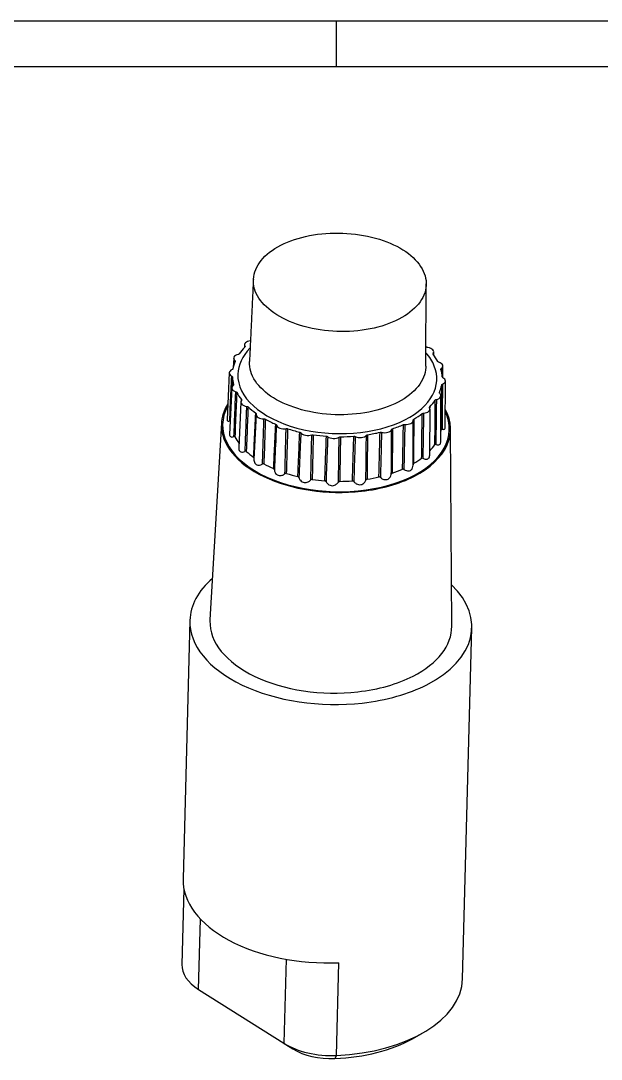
# Model space of a CAD drawing. Header units: millimetres. Extents: x 856 to 2871, y 71 to 801.
# Drawn here: x 974.7 to 1067.3, y 201 to 366.7 of the extents above; entities that cross this region are included whole.
import ezdxf

# ---------------------------------------------------------------- set-up
doc = ezdxf.new("R2010")
doc.units = ezdxf.units.MM
doc.layers.get('0').update_dxf_attribs({"linetype": 'CONTINUOUS'})
doc.layers.add('1', color=7, linetype='CONTINUOUS')
doc.layers.add('图框', color=7, linetype='CONTINUOUS')
doc.layers.add('insert', color=85, linetype='CONTINUOUS', lineweight=20)

# ---------------------------------------------------------------- blocks, each defined once
blk = doc.blocks.new('rhhhhhh')
at = {"layer": '1', "color": 7, "linetype": 'Continuous'}
for p, q in [((897.47, -10.85), (897.45, -11.28)), ((895.73, -12.99), (895.65, -14.47)), ((927.64, -12.49), (927.64, -11.98)), ((929.09, -16.12), (929.1, -14.25)), ((895.03, -15.33), (894.67, -22.77)), ((895.42, -17.72), (895.07, -25.13)), ((929.46, -24.09), (929.5, -16.64)), ((928.76, -26.39), (928.8, -18.98)), ((896.88, -19.99), (896.53, -27.3)), ((927.01, -28.41), (927.05, -21.12)), ((899.31, -21.98), (898.97, -29.12)), ((924.34, -30.04), (924.38, -22.92)), ((893.78, -23.33), (891.95, -54.73)), ((930.52, -55.74), (930.34, -24.29)), ((888.74, -54.85), (887.66, -96.09)), ((932.25, -112.06), (933.72, -56.03)), ((887.78, -97.66), (887.47, -109.73)), ((890.14, -113.74), (890.43, -102.51)), ((904.1, -108.92), (903.75, -122.33)), ((912.12, -124.26), (912.51, -109.47)), ((890.14, -113.74), (903.75, -122.33)), ((924.28, -121.59), (925.74, -120.78)), ((903.76, -122.34), (905.18, -123.23)), ((912.12, -124.26), (911.87, -124.77))]:
    blk.add_line(p, q, dxfattribs=at)
for centre, major_axis, start_param, end_param in [((912.26, -15.99), (-15.87, 0.42), 5.797934, 6.283185), ((912.26, -15.99), (16.74, -0.44), 2.663327, 2.790792), ((898.65, -10.89), (1.18, -0.03), 1.793305, 3.479328), ((912.26, -15.99), (16.74, -0.44), 0.568932, 0.58071), ((926.46, -11.96), (1.18, -0.03), 5.901782, 7.668118), ((896.9, -13.03), (1.18, -0.03), 1.974791, 3.741127), ((912.26, -15.99), (-15.87, 0.42), 3.381558, 3.629842), ((912.26, -15.99), (16.74, -0.44), 0.307133, 0.434597), ((896.2, -15.37), (1.18, -0.03), 2.236591, 4.002927), ((912.26, -15.99), (16.74, -0.44), 2.925126, 3.052591), ((912.26, -15.99), (-15.87, 0.42), 2.33436, 3.381558), ((927.92, -14.23), (1.18, -0.03), 5.639983, 7.406319), ((912.26, -15.99), (16.74, -0.44), 0.045333, 0.172798), ((912.26, -15.99), (16.74, -0.44), 3.186926, 3.314391), ((912.26, -15.99), (-15.87, 0.42), 0, 2.33436), ((928.32, -16.61), (1.18, -0.03), 5.378183, 7.144519), ((896.6, -17.76), (1.18, -0.03), 2.49839, 4.264726), ((912.26, -15.99), (16.74, -0.44), 6.066719, 6.194184), ((912.26, -15.99), (16.74, -0.44), 3.448725, 3.57619), ((898.06, -20.03), (1.18, -0.03), 2.760189, 4.526525), ((912.26, -15.99), (16.74, -0.44), 5.80492, 5.932385), ((927.62, -18.96), (1.18, -0.03), 5.116384, 6.88272), ((912.05, -24), (18.08, -0.47), 2.856617, 6.283185), ((912.05, -24), (-18.28, 0.48), 5.961395, 6.283185), ((912.26, -15.99), (16.74, -0.44), 3.710525, 3.837989), ((912.05, -24), (-18.28, 0.48), 2.33436, 3.464908), ((925.87, -21.1), (1.18, -0.03), 4.854584, 6.62092), ((912.05, -24), (18.08, -0.47), 0, 0.286696), ((900.49, -22.02), (1.18, -0.03), 3.021989, 4.788325), ((912.26, -15.99), (16.74, -0.44), 3.972324, 4.099789), ((923.2, -22.89), (1.18, -0.03), 4.592785, 6.359121), ((912.26, -15.99), (16.74, -0.44), 5.54312, 5.670585), ((912.05, -24), (-18.28, 0.48), 0, 1.810762), ((903.72, -23.6), (1.18, -0.03), 3.283788, 5.050124), ((912.26, -15.99), (16.74, -0.44), 4.234123, 4.361588), ((912.26, -15.99), (16.74, -0.44), 5.019521, 5.146986), ((919.78, -24.22), (1.18, -0.03), 4.330986, 6.097322), ((912.26, -15.99), (16.74, -0.44), 5.281321, 5.408786), ((912.08, -23.02), (-16.89, 0.44), 3.001554, 3.048937), ((912.08, -23.02), (-16.89, 0.44), 0.310787, 0.422818), ((907.53, -24.66), (1.18, -0.03), 3.545587, 5.311923), ((912.26, -15.99), (16.74, -0.44), 4.495923, 4.623388), ((911.67, -25.13), (1.18, -0.03), 3.807387, 5.573723), ((912.26, -15.99), (16.74, -0.44), 4.757722, 4.885187), ((915.85, -24.98), (1.18, -0.03), 4.069186, 5.835522), ((912.08, -23.02), (-16.89, 0.44), 0.572586, 0.692743), ((912.08, -23.02), (-16.89, 0.44), 2.670909, 2.787138), ((912.08, -23.02), (-16.89, 0.44), 2.405182, 2.525338), ((912.08, -23.02), (-16.89, 0.44), 0.834386, 0.954542), ((912.08, -23.02), (-16.89, 0.44), 1.096185, 1.216341), ((912.08, -23.02), (-16.89, 0.44), 2.143382, 2.263539), ((912.08, -23.02), (-16.89, 0.44), 1.357984, 1.478141), ((912.08, -23.02), (-16.89, 0.44), 1.619784, 1.73994), ((912.05, -24), (-18.28, 0.48), 1.810762, 2.33436), ((912.08, -23.02), (-16.89, 0.44), 1.881583, 2.001739), ((911.23, -55.44), (-22.49, 0.59), 5.724401, 6.283185), ((911.23, -55.44), (-22.49, 0.59), 2.33436, 3.700331), ((911.23, -55.44), (-22.49, 0.59), 0, 1.810762), ((911.23, -55.44), (-19.29, 0.51), 0, 1.810762), ((911.23, -55.44), (-19.29, 0.51), 6.264951, 6.283185), ((911.23, -55.44), (-19.29, 0.51), 2.33436, 3.159781), ((911.23, -55.44), (-19.29, 0.51), 1.810762, 2.33436), ((911.23, -55.44), (-22.49, 0.59), 1.810762, 2.33436), ((910.15, -96.68), (-22.49, 0.59), 0.000023, 1.690859), ((897.46, -109.99), (-10, 0.26), 0.000009, 0.763564), ((909.76, -111.47), (-22.49, 0.59), 1.690859, 3.141639), ((911.07, -118.58), (-10, 0.26), 0.763564, 1.690859), ((909.72, -113.12), (20.49, -0.54), 4.832452, 5.517569), ((911.03, -120.22), (8, -0.21), 3.905157, 4.832452)]:
    blk.add_ellipse(centre, major_axis=major_axis, ratio=0.569607, start_param=start_param, end_param=end_param, dxfattribs=at)
for points, knots in [([(903.57, -6.63), (906.3, -8.05), (909.97, -8.81), (917.15, -8.67), (920.64, -7.75), (925.39, -4.75), (926.65, -2.69), (926.18, 1.45), (924.46, 3.46), (919.06, 6.26), (915.37, 7.04), (908.19, 6.91), (904.71, 6.01), (899.9, 2.98), (898.67, 0.91), (899.13, -3.19), (900.83, -5.21), (903.57, -6.63)], [0, 0, 0, 0, 0.125, 0.125, 0.25, 0.25, 0.375, 0.375, 0.5, 0.5, 0.625, 0.625, 0.75, 0.75, 0.875, 0.875, 1, 1, 1, 1]), ([(897.53, -11.08), (897.54, -11.1), (897.55, -11.12), (897.55, -11.15), (897.54, -11.17), (897.52, -11.2), (897.52, -11.21), (897.51, -11.21)], [0, 0, 0, 0, 0.414005, 0.414005, 0.82801, 0.82801, 1, 1, 1, 1]), ([(926.7, -11.31), (926.66, -11.3), (926.63, -11.29), (926.57, -11.27), (926.55, -11.26), (926.52, -11.24), (926.51, -11.23), (926.5, -11.22)], [0, 0, 0, 0, 0.414005, 0.414005, 0.82801, 0.82801, 1, 1, 1, 1]), ([(896.62, -12.3), (896.61, -12.32), (896.59, -12.34), (896.55, -12.37), (896.52, -12.38), (896.48, -12.39), (896.47, -12.4), (896.46, -12.4)], [0, 0, 0, 0, 0.414005, 0.414005, 0.82801, 0.82801, 1, 1, 1, 1]), ([(927.55, -12.37), (927.54, -12.36), (927.53, -12.34), (927.52, -12.3), (927.53, -12.28), (927.54, -12.25), (927.54, -12.25), (927.55, -12.24)], [0, 0, 0, 0, 0.414005, 0.414005, 0.82801, 0.82801, 1, 1, 1, 1]), ([(895.61, -14.71), (895.6, -14.73), (895.59, -14.75), (895.56, -14.78), (895.55, -14.8), (895.51, -14.81), (895.5, -14.82), (895.49, -14.82)], [0, 0, 0, 0, 0.414005, 0.414005, 0.82801, 0.82801, 1, 1, 1, 1]), ([(895.92, -13.38), (895.94, -13.4), (895.95, -13.42), (895.97, -13.45), (895.97, -13.47), (895.97, -13.5), (895.97, -13.51), (895.96, -13.52)], [0, 0, 0, 0, 0.414005, 0.414005, 0.82801, 0.82801, 1, 1, 1, 1]), ([(926.38, -14.28), (926.38, -14.35), (926.38, -14.42), (926.27, -16.58), (924.66, -18.61), (919.27, -21.42), (915.57, -22.14), (908.24, -21.89), (904.61, -20.9), (899.57, -17.77), (898.15, -15.65), (898.25, -13.54)], [0, 0, 0, 0, 0.008302, 0.008302, 0.256303, 0.256303, 0.504303, 0.504303, 0.752304, 0.752304, 1, 1, 1, 1]), ([(928.45, -13.63), (928.42, -13.63), (928.39, -13.61), (928.34, -13.58), (928.32, -13.57), (928.3, -13.54), (928.3, -13.54), (928.3, -13.53)], [0, 0, 0, 0, 0.414005, 0.414005, 0.82801, 0.82801, 1, 1, 1, 1]), ([(928.8, -14.78), (928.79, -14.77), (928.79, -14.75), (928.8, -14.71), (928.82, -14.69), (928.84, -14.67), (928.85, -14.66), (928.86, -14.65)], [0, 0, 0, 0, 0.414005, 0.414005, 0.82801, 0.82801, 1, 1, 1, 1]), ([(895.1, -23), (895.13, -22.28), (895.16, -21.56), (895.26, -19.4), (895.33, -17.96), (895.4, -16.3), (895.41, -16.08), (895.42, -15.86)], [0, 0, 0, 0, 0.302446, 0.302446, 0.907338, 0.907338, 1, 1, 1, 1]), ([(895.42, -15.86), (895.45, -15.87), (895.47, -15.89), (895.5, -15.92), (895.51, -15.94), (895.52, -15.97), (895.52, -15.98), (895.52, -15.99)], [0, 0, 0, 0, 0.414005, 0.414005, 0.82801, 0.82801, 1, 1, 1, 1]), ([(929.1, -16.12), (929.07, -16.11), (929.05, -16.09), (929.02, -16.06), (929.01, -16.04), (929, -16.01), (929, -16.01), (929, -16)], [0, 0, 0, 0, 0.414005, 0.414005, 0.82801, 0.82801, 1, 1, 1, 1]), ([(895.72, -17.2), (895.73, -17.22), (895.73, -17.24), (895.72, -17.28), (895.71, -17.3), (895.68, -17.32), (895.67, -17.32), (895.67, -17.33)], [0, 0, 0, 0, 0.414005, 0.414005, 0.82801, 0.82801, 1, 1, 1, 1]), ([(928.87, -24.35), (928.88, -23.47), (928.88, -22.59), (928.9, -20.23), (928.91, -18.75), (928.92, -17.28)], [0, 0, 0, 0, 0.374248, 0.374248, 1, 1, 1, 1]), ([(928.92, -17.28), (928.92, -17.26), (928.93, -17.24), (928.96, -17.2), (928.98, -17.19), (929.01, -17.17), (929.02, -17.16), (929.03, -17.16)], [0, 0, 0, 0, 0.414005, 0.414005, 0.82801, 0.82801, 1, 1, 1, 1]), ([(929.03, -17.16), (929.03, -17.8), (929.02, -18.44), (929.01, -20.82), (928.99, -22.57), (928.98, -24.31)], [0, 0, 0, 0, 0.268141, 0.268141, 1, 1, 1, 1]), ([(895.77, -25.51), (895.8, -24.79), (895.83, -24.07), (895.92, -21.9), (895.98, -20.46), (896.05, -18.79), (896.06, -18.57), (896.07, -18.35)], [0, 0, 0, 0, 0.302446, 0.302446, 0.907338, 0.907338, 1, 1, 1, 1]), ([(896.23, -18.46), (896.19, -19.26), (896.16, -20.07), (896.05, -22.43), (895.98, -23.99), (895.92, -25.54)], [0, 0, 0, 0, 0.34044, 0.34044, 1, 1, 1, 1]), ([(896.07, -18.35), (896.1, -18.36), (896.13, -18.37), (896.18, -18.4), (896.2, -18.42), (896.22, -18.44), (896.22, -18.45), (896.23, -18.46)], [0, 0, 0, 0, 0.414005, 0.414005, 0.82801, 0.82801, 1, 1, 1, 1]), ([(896.97, -19.61), (896.98, -19.63), (896.99, -19.65), (897, -19.69), (896.99, -19.71), (896.98, -19.73), (896.98, -19.74), (896.97, -19.75)], [0, 0, 0, 0, 0.414005, 0.414005, 0.82801, 0.82801, 1, 1, 1, 1]), ([(927.83, -26.78), (927.84, -25.89), (927.85, -25.01), (927.87, -22.64), (927.88, -21.16), (927.9, -19.68)], [0, 0, 0, 0, 0.374248, 0.374248, 1, 1, 1, 1]), ([(927.9, -19.68), (927.91, -19.66), (927.93, -19.65), (927.97, -19.62), (928, -19.61), (928.04, -19.59), (928.05, -19.59), (928.07, -19.59)], [0, 0, 0, 0, 0.414005, 0.414005, 0.82801, 0.82801, 1, 1, 1, 1]), ([(928.07, -19.59), (928.06, -20.23), (928.05, -20.87), (928.02, -23.26), (928, -25.01), (927.99, -26.76)], [0, 0, 0, 0, 0.268141, 0.268141, 1, 1, 1, 1]), ([(928.6, -18.6), (928.58, -18.59), (928.57, -18.57), (928.55, -18.53), (928.55, -18.51), (928.55, -18.48), (928.56, -18.48), (928.56, -18.47)], [0, 0, 0, 0, 0.414005, 0.414005, 0.82801, 0.82801, 1, 1, 1, 1]), ([(897.56, -27.86), (897.58, -27.13), (897.61, -26.41), (897.69, -24.24), (897.75, -22.79), (897.81, -21.12), (897.82, -20.9), (897.82, -20.68)], [0, 0, 0, 0, 0.302446, 0.302446, 0.907338, 0.907338, 1, 1, 1, 1]), ([(898.02, -20.76), (897.99, -21.57), (897.96, -22.37), (897.87, -24.74), (897.8, -26.3), (897.74, -27.86)], [0, 0, 0, 0, 0.34044, 0.34044, 1, 1, 1, 1]), ([(897.82, -20.68), (897.86, -20.68), (897.89, -20.69), (897.95, -20.71), (897.97, -20.73), (898.01, -20.75), (898.01, -20.75), (898.02, -20.76)], [0, 0, 0, 0, 0.414005, 0.414005, 0.82801, 0.82801, 1, 1, 1, 1]), ([(926.99, -20.91), (926.98, -20.89), (926.97, -20.87), (926.97, -20.83), (926.98, -20.81), (927, -20.79), (927, -20.78), (927.01, -20.77)], [0, 0, 0, 0, 0.414005, 0.414005, 0.82801, 0.82801, 1, 1, 1, 1]), ([(894.67, -22.78), (894.67, -22.78), (894.67, -22.79), (894.67, -22.86), (894.69, -22.91), (894.74, -22.98), (894.78, -23.01), (894.9, -23.04), (895, -23.03), (895.1, -23)], [0, 0, 0, 0, 0.033357, 0.033357, 0.30818, 0.30818, 0.586094, 0.586094, 1, 1, 1, 1]), ([(895.17, -23.01), (895.16, -23.01), (895.16, -23), (895.14, -23), (895.12, -23), (895.1, -23)], [0, 0, 0, 0, 0.290548, 0.290548, 1, 1, 1, 1]), ([(898.92, -28.83), (898.96, -27.95), (899, -27.07), (899.11, -24.72), (899.19, -23.24), (899.26, -21.77)], [0, 0, 0, 0, 0.374248, 0.374248, 1, 1, 1, 1]), ([(899.26, -21.77), (899.28, -21.79), (899.29, -21.81), (899.32, -21.84), (899.32, -21.86), (899.32, -21.89), (899.32, -21.9), (899.32, -21.91)], [0, 0, 0, 0, 0.414005, 0.414005, 0.82801, 0.82801, 1, 1, 1, 1]), ([(900.33, -29.88), (900.35, -29.15), (900.38, -28.43), (900.45, -26.25), (900.49, -24.8), (900.55, -23.13), (900.55, -22.91), (900.56, -22.69)], [0, 0, 0, 0, 0.302446, 0.302446, 0.907338, 0.907338, 1, 1, 1, 1]), ([(900.79, -22.74), (900.76, -23.55), (900.73, -24.35), (900.65, -26.73), (900.6, -28.29), (900.54, -29.85)], [0, 0, 0, 0, 0.34044, 0.34044, 1, 1, 1, 1]), ([(900.56, -22.69), (900.59, -22.69), (900.63, -22.69), (900.69, -22.7), (900.73, -22.71), (900.76, -22.73), (900.78, -22.73), (900.79, -22.74)], [0, 0, 0, 0, 0.414005, 0.414005, 0.82801, 0.82801, 1, 1, 1, 1]), ([(924.37, -22.87), (924.37, -22.85), (924.38, -22.84), (924.39, -22.8), (924.41, -22.78), (924.44, -22.76), (924.45, -22.75), (924.46, -22.75)], [0, 0, 0, 0, 0.414005, 0.414005, 0.82801, 0.82801, 1, 1, 1, 1]), ([(924.46, -22.75), (924.45, -23.55), (924.45, -24.35), (924.44, -26.71), (924.43, -28.26), (924.42, -29.81)], [0, 0, 0, 0, 0.34044, 0.34044, 1, 1, 1, 1]), ([(925.72, -28.94), (925.73, -28.06), (925.74, -27.17), (925.77, -24.8), (925.79, -23.32), (925.82, -21.83)], [0, 0, 0, 0, 0.374248, 0.374248, 1, 1, 1, 1]), ([(925.82, -21.83), (925.84, -21.82), (925.86, -21.81), (925.92, -21.79), (925.95, -21.78), (925.99, -21.77), (926.01, -21.77), (926.02, -21.77)], [0, 0, 0, 0, 0.414005, 0.414005, 0.82801, 0.82801, 1, 1, 1, 1]), ([(926.02, -21.77), (926.01, -22.41), (926, -23.05), (925.96, -25.45), (925.93, -27.2), (925.91, -28.95)], [0, 0, 0, 0, 0.268141, 0.268141, 1, 1, 1, 1]), ([(902.11, -30.62), (902.15, -29.74), (902.19, -28.85), (902.29, -26.49), (902.36, -25.02), (902.43, -23.54)], [0, 0, 0, 0, 0.374248, 0.374248, 1, 1, 1, 1]), ([(902.55, -23.66), (902.52, -24.3), (902.49, -24.94), (902.38, -27.32), (902.3, -29.06), (902.22, -30.8)], [0, 0, 0, 0, 0.268141, 0.268141, 1, 1, 1, 1]), ([(902.43, -23.54), (902.46, -23.55), (902.48, -23.57), (902.52, -23.6), (902.53, -23.62), (902.55, -23.65), (902.55, -23.65), (902.55, -23.66)], [0, 0, 0, 0, 0.414005, 0.414005, 0.82801, 0.82801, 1, 1, 1, 1]), ([(903.91, -31.43), (903.92, -30.71), (903.94, -29.98), (904, -27.81), (904.04, -26.36), (904.08, -24.69), (904.09, -24.46), (904.1, -24.24)], [0, 0, 0, 0, 0.302446, 0.302446, 0.907338, 0.907338, 1, 1, 1, 1]), ([(904.1, -24.24), (904.13, -24.24), (904.16, -24.23), (904.23, -24.24), (904.26, -24.24), (904.31, -24.25), (904.32, -24.25), (904.33, -24.26)], [0, 0, 0, 0, 0.414005, 0.414005, 0.82801, 0.82801, 1, 1, 1, 1]), ([(904.33, -24.26), (904.31, -25.07), (904.29, -25.87), (904.22, -28.25), (904.18, -29.81), (904.13, -31.38)], [0, 0, 0, 0, 0.34044, 0.34044, 1, 1, 1, 1]), ([(905.98, -31.89), (906.01, -31.01), (906.05, -30.12), (906.15, -27.76), (906.21, -26.28), (906.27, -24.8)], [0, 0, 0, 0, 0.374248, 0.374248, 1, 1, 1, 1]), ([(906.27, -24.8), (906.3, -24.81), (906.33, -24.82), (906.39, -24.84), (906.41, -24.86), (906.43, -24.88), (906.44, -24.89), (906.44, -24.9)], [0, 0, 0, 0, 0.414005, 0.414005, 0.82801, 0.82801, 1, 1, 1, 1]), ([(918.9, -31.95), (918.93, -31.06), (918.95, -30.17), (919.01, -27.8), (919.05, -26.31), (919.08, -24.83)], [0, 0, 0, 0, 0.374248, 0.374248, 1, 1, 1, 1]), ([(919.08, -24.83), (919.11, -24.82), (919.15, -24.82), (919.22, -24.81), (919.25, -24.82), (919.3, -24.82), (919.31, -24.83), (919.32, -24.83)], [0, 0, 0, 0, 0.414005, 0.414005, 0.82801, 0.82801, 1, 1, 1, 1]), ([(919.32, -24.83), (919.31, -25.47), (919.29, -26.12), (919.22, -28.51), (919.18, -30.27), (919.13, -32.02)], [0, 0, 0, 0, 0.268141, 0.268141, 1, 1, 1, 1]), ([(920.88, -31.52), (920.89, -30.8), (920.89, -30.08), (920.91, -27.92), (920.92, -26.48), (920.93, -24.81), (920.93, -24.59), (920.93, -24.37)], [0, 0, 0, 0, 0.302446, 0.302446, 0.907338, 0.907338, 1, 1, 1, 1]), ([(920.93, -24.37), (920.94, -24.35), (920.95, -24.34), (920.99, -24.3), (921.01, -24.29), (921.05, -24.27), (921.06, -24.27), (921.07, -24.26)], [0, 0, 0, 0, 0.414005, 0.414005, 0.82801, 0.82801, 1, 1, 1, 1]), ([(921.07, -24.26), (921.06, -25.07), (921.06, -25.87), (921.04, -28.23), (921.03, -29.79), (921.02, -31.35)], [0, 0, 0, 0, 0.34044, 0.34044, 1, 1, 1, 1]), ([(922.67, -30.71), (922.69, -29.82), (922.71, -28.93), (922.75, -26.56), (922.78, -25.07), (922.81, -23.59)], [0, 0, 0, 0, 0.374248, 0.374248, 1, 1, 1, 1]), ([(922.81, -23.59), (922.84, -23.58), (922.87, -23.57), (922.93, -23.56), (922.96, -23.55), (923.01, -23.56), (923.03, -23.56), (923.04, -23.56)], [0, 0, 0, 0, 0.414005, 0.414005, 0.82801, 0.82801, 1, 1, 1, 1]), ([(923.04, -23.56), (923.03, -24.2), (923.01, -24.84), (922.96, -27.24), (922.92, -28.99), (922.89, -30.75)], [0, 0, 0, 0, 0.268141, 0.268141, 1, 1, 1, 1]), ([(928.98, -24.31), (928.96, -24.31), (928.93, -24.3), (928.9, -24.31), (928.89, -24.32), (928.88, -24.33), (928.88, -24.34), (928.87, -24.35)], [0, 0, 0, 0, 0.458257, 0.458257, 0.768249, 0.768249, 1, 1, 1, 1]), ([(928.98, -24.31), (928.99, -24.32), (929, -24.32), (929.11, -24.35), (929.2, -24.36), (929.33, -24.34), (929.38, -24.31), (929.44, -24.22), (929.46, -24.16), (929.46, -24.09)], [0, 0, 0, 0, 0.045315, 0.045315, 0.409718, 0.409718, 0.706538, 0.706538, 1, 1, 1, 1]), ([(895.07, -25.13), (895.07, -25.14), (895.07, -25.14), (895.06, -25.24), (895.08, -25.32), (895.14, -25.45), (895.19, -25.49), (895.3, -25.55), (895.36, -25.57), (895.53, -25.58), (895.65, -25.55), (895.77, -25.51)], [0, 0, 0, 0, 0.014341, 0.014341, 0.256059, 0.256059, 0.468456, 0.468456, 0.684005, 0.684005, 1, 1, 1, 1]), ([(895.92, -25.54), (895.91, -25.53), (895.9, -25.52), (895.87, -25.51), (895.86, -25.5), (895.82, -25.5), (895.8, -25.51), (895.77, -25.51)], [0, 0, 0, 0, 0.29735, 0.29735, 0.592527, 0.592527, 1, 1, 1, 1]), ([(906.44, -24.9), (906.42, -25.54), (906.39, -26.18), (906.29, -28.56), (906.21, -30.31), (906.14, -32.06)], [0, 0, 0, 0, 0.268141, 0.268141, 1, 1, 1, 1]), ([(908.04, -32.42), (908.05, -31.7), (908.07, -30.97), (908.11, -28.8), (908.14, -27.35), (908.18, -25.68), (908.18, -25.45), (908.19, -25.23)], [0, 0, 0, 0, 0.302446, 0.302446, 0.907338, 0.907338, 1, 1, 1, 1]), ([(908.19, -25.23), (908.21, -25.22), (908.25, -25.21), (908.31, -25.21), (908.35, -25.21), (908.39, -25.21), (908.41, -25.21), (908.42, -25.21)], [0, 0, 0, 0, 0.414005, 0.414005, 0.82801, 0.82801, 1, 1, 1, 1]), ([(908.42, -25.21), (908.4, -26.02), (908.39, -26.83), (908.33, -29.2), (908.3, -30.77), (908.26, -32.33)], [0, 0, 0, 0, 0.34044, 0.34044, 1, 1, 1, 1]), ([(910.26, -32.56), (910.3, -31.68), (910.33, -30.79), (910.41, -28.42), (910.47, -26.94), (910.52, -25.45)], [0, 0, 0, 0, 0.374248, 0.374248, 1, 1, 1, 1]), ([(910.73, -25.52), (910.71, -26.16), (910.68, -26.81), (910.59, -29.2), (910.53, -30.95), (910.46, -32.7)], [0, 0, 0, 0, 0.268141, 0.268141, 1, 1, 1, 1]), ([(910.52, -25.45), (910.56, -25.46), (910.59, -25.46), (910.65, -25.48), (910.68, -25.49), (910.71, -25.51), (910.72, -25.52), (910.73, -25.52)], [0, 0, 0, 0, 0.414005, 0.414005, 0.82801, 0.82801, 1, 1, 1, 1]), ([(912.44, -32.78), (912.46, -32.05), (912.47, -31.33), (912.5, -29.16), (912.52, -27.71), (912.55, -26.04), (912.55, -25.82), (912.55, -25.59)], [0, 0, 0, 0, 0.302446, 0.302446, 0.907338, 0.907338, 1, 1, 1, 1]), ([(912.55, -25.59), (912.58, -25.58), (912.6, -25.57), (912.66, -25.55), (912.69, -25.54), (912.74, -25.54), (912.76, -25.54), (912.77, -25.54)], [0, 0, 0, 0, 0.414005, 0.414005, 0.82801, 0.82801, 1, 1, 1, 1]), ([(912.77, -25.54), (912.76, -26.35), (912.74, -27.15), (912.7, -29.53), (912.68, -31.09), (912.65, -32.65)], [0, 0, 0, 0, 0.34044, 0.34044, 1, 1, 1, 1]), ([(914.67, -32.58), (914.7, -31.69), (914.73, -30.81), (914.8, -28.43), (914.85, -26.95), (914.89, -25.46)], [0, 0, 0, 0, 0.374248, 0.374248, 1, 1, 1, 1]), ([(914.89, -25.46), (914.93, -25.46), (914.96, -25.46), (915.03, -25.47), (915.06, -25.48), (915.1, -25.49), (915.11, -25.5), (915.13, -25.5)], [0, 0, 0, 0, 0.414005, 0.414005, 0.82801, 0.82801, 1, 1, 1, 1]), ([(915.13, -25.5), (915.1, -26.14), (915.08, -26.79), (915, -29.18), (914.95, -30.93), (914.89, -32.69)], [0, 0, 0, 0, 0.268141, 0.268141, 1, 1, 1, 1]), ([(916.83, -32.47), (916.83, -31.75), (916.84, -31.02), (916.86, -28.86), (916.88, -27.41), (916.9, -25.74), (916.9, -25.52), (916.9, -25.3)], [0, 0, 0, 0, 0.302446, 0.302446, 0.907338, 0.907338, 1, 1, 1, 1]), ([(916.9, -25.3), (916.92, -25.28), (916.94, -25.27), (916.99, -25.24), (917.01, -25.23), (917.06, -25.22), (917.07, -25.22), (917.08, -25.22)], [0, 0, 0, 0, 0.414005, 0.414005, 0.82801, 0.82801, 1, 1, 1, 1]), ([(917.08, -25.22), (917.08, -26.02), (917.07, -26.83), (917.04, -29.2), (917.02, -30.76), (917, -32.32)], [0, 0, 0, 0, 0.34044, 0.34044, 1, 1, 1, 1]), ([(927.99, -26.76), (927.99, -26.76), (928, -26.77), (928.13, -26.81), (928.24, -26.84), (928.42, -26.84), (928.5, -26.83), (928.63, -26.76), (928.68, -26.7), (928.74, -26.57), (928.76, -26.49), (928.76, -26.4), (928.76, -26.4), (928.76, -26.39)], [0, 0, 0, 0, 0.022236, 0.022236, 0.310649, 0.310649, 0.543911, 0.543911, 0.779319, 0.779319, 0.984771, 0.984771, 1, 1, 1, 1]), ([(896.53, -27.3), (896.53, -27.4), (896.54, -27.5), (896.59, -27.69), (896.64, -27.77), (896.76, -27.88), (896.82, -27.92), (896.97, -27.97), (897.06, -27.98), (897.27, -27.96), (897.4, -27.92), (897.54, -27.86), (897.55, -27.86), (897.56, -27.86)], [0, 0, 0, 0, 0.189684, 0.189684, 0.387763, 0.387763, 0.560345, 0.560345, 0.733557, 0.733557, 0.98609, 0.98609, 1, 1, 1, 1]), ([(897.74, -27.86), (897.73, -27.85), (897.71, -27.84), (897.68, -27.83), (897.66, -27.83), (897.61, -27.84), (897.58, -27.85), (897.56, -27.86)], [0, 0, 0, 0, 0.29735, 0.29735, 0.592527, 0.592527, 1, 1, 1, 1]), ([(927.99, -26.76), (927.96, -26.75), (927.93, -26.74), (927.89, -26.74), (927.87, -26.74), (927.85, -26.76), (927.84, -26.77), (927.83, -26.78)], [0, 0, 0, 0, 0.458257, 0.458257, 0.768249, 0.768249, 1, 1, 1, 1]), ([(898.98, -28.99), (898.98, -28.97), (898.98, -28.94), (898.97, -28.9), (898.96, -28.88), (898.94, -28.85), (898.93, -28.84), (898.92, -28.83)], [0, 0, 0, 0, 0.369441, 0.369441, 0.730254, 0.730254, 1, 1, 1, 1]), ([(898.97, -29.12), (898.97, -29.23), (898.97, -29.34), (899.01, -29.56), (899.05, -29.66), (899.16, -29.84), (899.24, -29.92), (899.4, -30.02), (899.49, -30.05), (899.67, -30.08), (899.77, -30.07), (900, -30.03), (900.14, -29.98), (900.29, -29.9), (900.31, -29.89), (900.33, -29.88)], [0, 0, 0, 0, 0.153549, 0.153549, 0.318098, 0.318098, 0.484295, 0.484295, 0.627873, 0.627873, 0.770259, 0.770259, 0.969354, 0.969354, 1, 1, 1, 1]), ([(924.42, -29.81), (924.41, -29.82), (924.39, -29.84), (924.37, -29.87), (924.36, -29.89), (924.34, -29.94), (924.34, -29.97), (924.34, -30)], [0, 0, 0, 0, 0.29735, 0.29735, 0.592527, 0.592527, 1, 1, 1, 1]), ([(925.91, -28.95), (925.88, -28.94), (925.85, -28.93), (925.79, -28.92), (925.77, -28.92), (925.74, -28.93), (925.73, -28.94), (925.72, -28.94)], [0, 0, 0, 0, 0.458257, 0.458257, 0.768249, 0.768249, 1, 1, 1, 1]), ([(925.91, -28.95), (926.03, -29.02), (926.16, -29.07), (926.39, -29.11), (926.49, -29.11), (926.67, -29.07), (926.75, -29.03), (926.88, -28.91), (926.92, -28.84), (926.99, -28.68), (927.01, -28.59), (927.01, -28.47), (927.01, -28.44), (927.01, -28.42)], [0, 0, 0, 0, 0.237526, 0.237526, 0.428851, 0.428851, 0.622047, 0.622047, 0.789439, 0.789439, 0.956149, 0.956149, 1, 1, 1, 1]), ([(900.54, -29.85), (900.53, -29.84), (900.51, -29.84), (900.46, -29.83), (900.44, -29.84), (900.39, -29.85), (900.36, -29.86), (900.33, -29.88)], [0, 0, 0, 0, 0.29735, 0.29735, 0.592527, 0.592527, 1, 1, 1, 1]), ([(902.22, -30.8), (902.22, -30.77), (902.21, -30.73), (902.18, -30.68), (902.17, -30.66), (902.14, -30.64), (902.12, -30.63), (902.11, -30.62)], [0, 0, 0, 0, 0.458257, 0.458257, 0.768249, 0.768249, 1, 1, 1, 1]), ([(902.22, -30.8), (902.24, -30.95), (902.28, -31.1), (902.39, -31.33), (902.46, -31.43), (902.62, -31.59), (902.72, -31.65), (902.93, -31.72), (903.03, -31.74), (903.24, -31.73), (903.35, -31.71), (903.59, -31.63), (903.73, -31.56), (903.87, -31.46), (903.89, -31.45), (903.91, -31.43)], [0, 0, 0, 0, 0.194576, 0.194576, 0.351306, 0.351306, 0.509568, 0.509568, 0.646692, 0.646692, 0.783257, 0.783257, 0.976519, 0.976519, 1, 1, 1, 1]), ([(904.13, -31.38), (904.11, -31.37), (904.09, -31.37), (904.04, -31.37), (904.02, -31.38), (903.96, -31.4), (903.93, -31.41), (903.91, -31.43)], [0, 0, 0, 0, 0.29735, 0.29735, 0.592527, 0.592527, 1, 1, 1, 1]), ([(921.02, -31.35), (921, -31.36), (920.98, -31.37), (920.94, -31.4), (920.93, -31.42), (920.9, -31.46), (920.89, -31.49), (920.88, -31.52)], [0, 0, 0, 0, 0.29735, 0.29735, 0.592527, 0.592527, 1, 1, 1, 1]), ([(922.89, -30.75), (922.86, -30.73), (922.82, -30.71), (922.77, -30.7), (922.74, -30.69), (922.7, -30.7), (922.69, -30.7), (922.67, -30.71)], [0, 0, 0, 0, 0.458257, 0.458257, 0.768249, 0.768249, 1, 1, 1, 1]), ([(922.89, -30.75), (923.01, -30.83), (923.14, -30.9), (923.39, -30.98), (923.5, -31), (923.72, -30.99), (923.83, -30.96), (924, -30.87), (924.08, -30.81), (924.19, -30.66), (924.24, -30.58), (924.32, -30.36), (924.34, -30.22), (924.34, -30.06), (924.34, -30.05), (924.34, -30.04)], [0, 0, 0, 0, 0.192612, 0.192612, 0.352621, 0.352621, 0.514234, 0.514234, 0.65385, 0.65385, 0.792308, 0.792308, 0.985911, 0.985911, 1, 1, 1, 1]), ([(906.14, -32.06), (906.13, -32.02), (906.11, -31.99), (906.07, -31.94), (906.05, -31.93), (906.01, -31.9), (906, -31.9), (905.98, -31.89)], [0, 0, 0, 0, 0.458257, 0.458257, 0.768249, 0.768249, 1, 1, 1, 1]), ([(906.14, -32.06), (906.14, -32.07), (906.15, -32.08), (906.2, -32.23), (906.28, -32.36), (906.45, -32.57), (906.54, -32.65), (906.75, -32.78), (906.86, -32.82), (907.09, -32.85), (907.2, -32.85), (907.42, -32.81), (907.53, -32.77), (907.77, -32.65), (907.9, -32.56), (908.02, -32.44), (908.03, -32.43), (908.04, -32.42)], [0, 0, 0, 0, 0.014765, 0.014765, 0.20627, 0.20627, 0.361154, 0.361154, 0.517465, 0.517465, 0.653884, 0.653884, 0.791111, 0.791111, 0.985243, 0.985243, 1, 1, 1, 1]), ([(908.26, -32.33), (908.24, -32.33), (908.21, -32.33), (908.16, -32.34), (908.14, -32.35), (908.09, -32.38), (908.06, -32.4), (908.04, -32.42)], [0, 0, 0, 0, 0.29735, 0.29735, 0.592527, 0.592527, 1, 1, 1, 1]), ([(910.46, -32.7), (910.44, -32.67), (910.42, -32.64), (910.37, -32.6), (910.34, -32.58), (910.3, -32.57), (910.28, -32.56), (910.26, -32.56)], [0, 0, 0, 0, 0.458257, 0.458257, 0.768249, 0.768249, 1, 1, 1, 1]), ([(910.46, -32.7), (910.47, -32.72), (910.48, -32.73), (910.57, -32.88), (910.67, -32.99), (910.88, -33.17), (910.99, -33.23), (911.22, -33.32), (911.35, -33.35), (911.59, -33.34), (911.7, -33.32), (911.91, -33.25), (912.01, -33.19), (912.23, -33.03), (912.35, -32.91), (912.44, -32.78)], [0, 0, 0, 0, 0.023492, 0.023492, 0.212403, 0.212403, 0.366278, 0.366278, 0.521522, 0.521522, 0.657556, 0.657556, 0.795121, 0.795121, 1, 1, 1, 1]), ([(912.65, -32.65), (912.63, -32.65), (912.6, -32.66), (912.56, -32.68), (912.53, -32.69), (912.49, -32.72), (912.46, -32.75), (912.44, -32.78)], [0, 0, 0, 0, 0.29735, 0.29735, 0.592527, 0.592527, 1, 1, 1, 1]), ([(914.89, -32.69), (914.87, -32.66), (914.84, -32.63), (914.78, -32.6), (914.76, -32.59), (914.71, -32.58), (914.69, -32.58), (914.67, -32.58)], [0, 0, 0, 0, 0.458257, 0.458257, 0.768249, 0.768249, 1, 1, 1, 1]), ([(914.89, -32.69), (914.91, -32.71), (914.92, -32.72), (915.04, -32.85), (915.16, -32.95), (915.4, -33.09), (915.52, -33.14), (915.76, -33.19), (915.89, -33.19), (916.11, -33.15), (916.22, -33.12), (916.4, -33.01), (916.49, -32.94), (916.67, -32.75), (916.76, -32.61), (916.83, -32.47)], [0, 0, 0, 0, 0.029336, 0.029336, 0.216556, 0.216556, 0.369778, 0.369778, 0.52433, 0.52433, 0.660136, 0.660136, 0.797956, 0.797956, 1, 1, 1, 1]), ([(917, -32.32), (916.98, -32.32), (916.96, -32.33), (916.91, -32.35), (916.9, -32.37), (916.86, -32.41), (916.84, -32.44), (916.83, -32.47)], [0, 0, 0, 0, 0.29735, 0.29735, 0.592527, 0.592527, 1, 1, 1, 1]), ([(919.13, -32.02), (919.1, -32), (919.07, -31.98), (919.01, -31.95), (918.98, -31.95), (918.94, -31.94), (918.92, -31.95), (918.9, -31.95)], [0, 0, 0, 0, 0.458257, 0.458257, 0.768249, 0.768249, 1, 1, 1, 1]), ([(919.13, -32.02), (919.14, -32.03), (919.14, -32.03), (919.27, -32.14), (919.4, -32.23), (919.65, -32.34), (919.77, -32.37), (920.01, -32.39), (920.13, -32.38), (920.34, -32.31), (920.43, -32.26), (920.58, -32.13), (920.65, -32.05), (920.79, -31.84), (920.84, -31.7), (920.88, -31.54), (920.88, -31.53), (920.88, -31.52)], [0, 0, 0, 0, 0.011011, 0.011011, 0.203585, 0.203585, 0.35886, 0.35886, 0.515585, 0.515585, 0.652135, 0.652135, 0.789184, 0.789184, 0.988994, 0.988994, 1, 1, 1, 1])]:
    blk.add_open_spline(points, degree=3, knots=knots, dxfattribs=at)
for points, degree in [([(898.87, -0.42), (898.56, -6.98), (898.25, -13.54)], 2), ([(926.38, -14.28), (926.41, -7.71), (926.44, -1.14)], 2), ([(897.53, -11.2), (897.53, -11.16), (897.53, -11.12), (897.53, -11.08)], 3), ([(927.55, -12.24), (927.55, -12.28), (927.55, -12.32), (927.55, -12.37)], 3), ([(895.91, -13.65), (895.91, -13.56), (895.92, -13.47), (895.92, -13.38)], 3), ([(928.86, -14.65), (928.86, -14.8), (928.85, -14.95), (928.85, -15.1)], 3), ([(895.52, -15.99), (895.5, -16.54), (895.47, -17.08), (895.45, -17.63)], 3), ([(895.72, -17.26), (895.72, -17.24), (895.72, -17.22), (895.72, -17.2)], 3), ([(896.96, -19.76), (896.96, -19.71), (896.97, -19.66), (896.97, -19.61)], 3), ([(928.56, -18.47), (928.56, -18.49), (928.56, -18.52), (928.56, -18.54)], 3), ([(927.01, -20.77), (927.01, -20.82), (927.01, -20.87), (927.01, -20.92)], 3)]:
    blk.add_open_spline(points, degree=degree, dxfattribs=at)
blk = doc.blocks.new('rrgrggggg')
blk.add_blockref('rhhhhhh', (51.76, 200.49))
blk = doc.blocks.new('fgfeeffeef')
at = {"layer": '图框'}
for p, q in [((619.65, 2046.24), (1215.63, 2046.24)), ((858.04, 2046.24), (858.04, 2035.96)), ((629.92, 2035.96), (1205.35, 2035.96))]:
    blk.add_line(p, q, dxfattribs=at)

msp = doc.modelspace()

# ---------------------------------------------------------------- block references
msp.add_blockref('rrgrggggg', (61.193, 125.372))
at = {"layer": 'insert', "xscale": 0.7092404550000992, "yscale": 0.7092404549999998, "zscale": 0.7092404550000001}
msp.add_blockref('fgfeeffeef', (416.491, -1084.561), dxfattribs=at)

doc.saveas('drawing.dxf')
